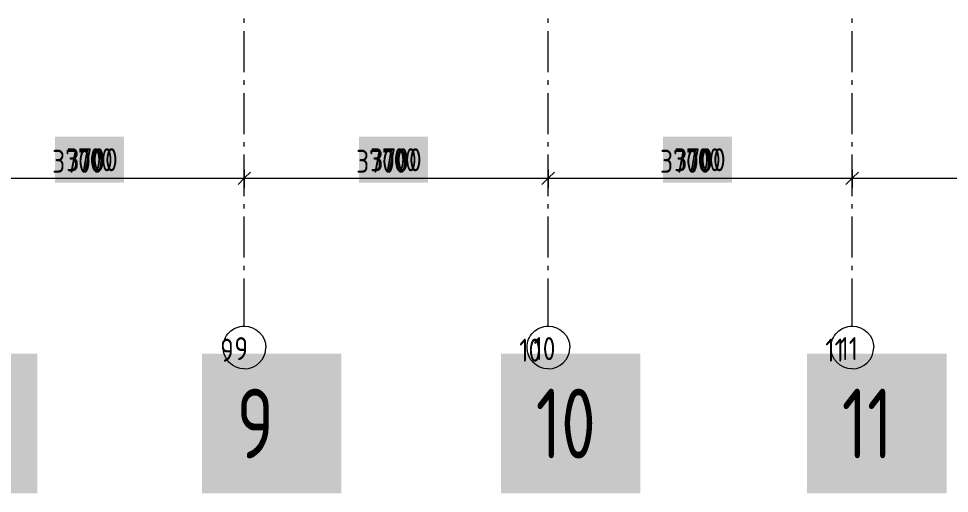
# Model space of a CAD drawing. Header units: millimetres. Extents: x -164500 to 426394, y -23753 to 102118.
# Drawn here: x -133040 to -121702, y -5874 to -93 of the extents above; entities that cross this region are included whole.
import ezdxf

# ---------------------------------------------------------------- set-up
doc = ezdxf.new("R2010")
doc.units = ezdxf.units.MM
doc.layers.add('PDF _Геометрия', color=7, linetype='Continuous', true_color=0x1f1f1f)
doc.layers.add('PDF _Текст', color=7, linetype='Continuous')
doc.styles.get("Standard").update_dxf_attribs({"font": 'ГОСТ тип А.ttf'})
doc.styles.add('СПДС', font='ГОСТ тип А.ttf', dxfattribs={"width": 0.9})
doc.linetypes.add('зигзаг', pattern='A,0.00254,-5.08,[131,ltypeshp.shx,S=5.08,R=0,X=-5.08,Y=0],-10.16,[131,ltypeshp.shx,S=5.08,R=180,X=5.08,Y=0],-5.08', length=20.32254)

msp = doc.modelspace()

# ---------------------------------------------------------------- linework, layer by layer
at = {"layer": 'PDF _Геометрия', "color": 7, "lineweight": 9}
for points in [[(-130291.085, -143.846), (-130291.085, -93.01)], [(-126588.521, -143.846), (-126588.521, -93.01)], [(-122885.957, -143.846), (-122885.957, -93.01)], [(-130291.085, -745.407), (-130291.085, -245.519)], [(-126588.521, -745.407), (-126588.521, -245.519)], [(-122885.957, -745.407), (-122885.957, -245.519)], [(-130291.085, -897.916), (-130291.085, -842.843)], [(-126588.521, -897.916), (-126588.521, -842.843)], [(-122885.957, -897.916), (-122885.957, -842.843)], [(-130291.085, -1499.476), (-130291.085, -999.588)], [(-126588.521, -1499.476), (-126588.521, -999.588)], [(-122885.957, -1499.476), (-122885.957, -999.588)], [(-130291.085, -1651.985), (-130291.085, -1596.912)], [(-126588.521, -1651.985), (-126588.521, -1596.912)], [(-122885.957, -1651.985), (-122885.957, -1596.912)], [(-130291.085, -2253.545), (-130291.085, -1749.421)], [(-126588.521, -2253.545), (-126588.521, -1749.421)], [(-122885.957, -2253.545), (-122885.957, -1749.421)], [(-156230.215, -2037.492), (-152506.469, -2037.492), (-148202.345, -2037.492), (-143699.112, -2037.492), (-142199.446, -2037.492), (-139195.879, -2037.492), (-137696.213, -2037.492), (-133993.649, -2037.492), (-130291.085, -2037.492), (-126588.521, -2037.492), (-122885.957, -2037.492), (-117882.835, -2037.492), (-117429.546, -2037.492), (-113828.654, -2037.492), (-113027.986, -2037.492), (-108524.753, -2037.492), (-107724.084, -2037.492), (-104021.52, -2037.492), (-101721.185, -2037.492), (-99518.287, -2037.492), (-95718.287, -2037.492), (-95015.054, -2037.492), (-90511.821, -2037.492)], [(-130291.085, -1931.583), (-130291.085, -2037.492), (-130291.085, -2156.11)], [(-126588.521, -1931.583), (-126588.521, -2037.492), (-126588.521, -2156.11)], [(-122885.957, -1931.583), (-122885.957, -2037.492), (-122885.957, -2156.11)], [(-130291.085, -2406.054), (-130291.085, -2350.981)], [(-126588.521, -2406.054), (-126588.521, -2350.981)], [(-122885.957, -2406.054), (-122885.957, -2350.981)], [(-130291.085, -3003.378), (-130291.085, -2503.49)], [(-126588.521, -3003.378), (-126588.521, -2503.49)], [(-122885.957, -3003.378), (-122885.957, -2503.49)], [(-130291.085, -3155.887), (-130291.085, -3105.05)], [(-126588.521, -3155.887), (-126588.521, -3105.05)], [(-122885.957, -3155.887), (-122885.957, -3105.05)]]:
    msp.add_lwpolyline(points, dxfattribs=at)
at = {"layer": 'PDF _Геометрия', "color": 7, "lineweight": 18}
for points in [[(-130214.831, -1961.238), (-130291.085, -2037.492), (-130367.339, -2113.746)], [(-126512.267, -1961.238), (-126588.521, -2037.492), (-126664.775, -2113.746)], [(-122809.702, -1961.238), (-122885.957, -2037.492), (-122962.211, -2113.746)]]:
    msp.add_lwpolyline(points, dxfattribs=at)
at = {"layer": 'PDF _Геометрия', "color": 7, "lineweight": 9}
for points in [[(-130549.502, -4096.355, -0.418032787), (-130291.085, -3837.938), (-130291.085, -3257.559)], [(-126846.938, -4096.355, -0.418032787), (-126588.521, -3837.938), (-126588.521, -3257.559)], [(-123144.374, -4096.355, -0.418032787), (-122885.957, -3837.938), (-122885.957, -3257.559)]]:
    msp.add_lwpolyline(points, format="xyb", dxfattribs=at)
at = {"layer": 'PDF _Геометрия', "color": 7, "linetype": 'зигзаг', "lineweight": 9}
for centre in [(-130292.403, -4095.036), (-126589.839, -4095.036), (-122887.275, -4095.036)]:
    msp.add_arc(centre, 263.975, 270.2862173, 359.7137827, dxfattribs=at)
for points in [[(-130291.085, -3837.938), (-130147.049, -3837.938), (-130028.432, -3952.319), (-130028.432, -4096.355)], [(-126588.521, -3837.938), (-126444.485, -3837.938), (-126325.867, -3952.319), (-126325.867, -4096.355)], [(-122885.957, -3837.938), (-122741.921, -3837.938), (-122623.303, -3952.319), (-122623.303, -4096.355)], [(-130291.085, -4359.008), (-130435.12, -4359.008), (-130549.502, -4240.39), (-130549.502, -4096.355)], [(-126588.521, -4359.008), (-126732.556, -4359.008), (-126846.938, -4240.39), (-126846.938, -4096.355)], [(-122885.957, -4359.008), (-123029.992, -4359.008), (-123144.374, -4240.39), (-123144.374, -4096.355)]]:
    msp.add_open_spline(points, degree=3, dxfattribs=at)

# ---------------------------------------------------------------- texts
at = {"linetype": 'зигзаг', "attachment_point": 4, "style": 'СПДС', "bg_fill": 1, "box_fill_scale": 1.5, "bg_fill_color": 7, "bg_fill_true_color": 16777215, "bg_fill_transparency": 0}
for s, insert, char_height in [('3700', (-132458.123, -1811.595), 279.8266), ('3700', (-128755.391, -1811.595), 279.8266), ('3700', (-125052.659, -1811.595), 279.8266), ('8', (-134086.181, -5024.151), 850), ('9', (-130383.47, -5024.151), 850), ('10', (-126740.064, -5024.151), 850), ('11', (-123011.931, -5024.151), 850)]:
    msp.add_mtext(s, dxfattribs=dict(at, insert=insert, char_height=char_height))
at = {"layer": 'PDF _Текст', "linetype": 'зигзаг', "attachment_point": 4}
for s, insert, char_height in [('3700', (-132631.565, -1830.747), 279.8266), ('3700', (-132458.123, -1811.595), 279.8266), ('3700', (-128928.833, -1830.747), 279.8266), ('3700', (-128755.391, -1811.595), 279.8266), ('3700', (-125226.1, -1830.747), 279.8266), ('3700', (-125052.659, -1811.595), 279.8266), ('9', (-130585.432, -4130.873), 280.501), ('9', (-130411.991, -4111.721), 280.501), ('10', (-126942.026, -4130.873), 280.5015), ('10', (-126768.585, -4111.721), 280.5015), ('11', (-123213.893, -4130.873), 280.5015), ('11', (-123040.452, -4111.721), 280.5015)]:
    msp.add_mtext(s, dxfattribs=dict(at, insert=insert, char_height=char_height))

doc.saveas('drawing.dxf')
